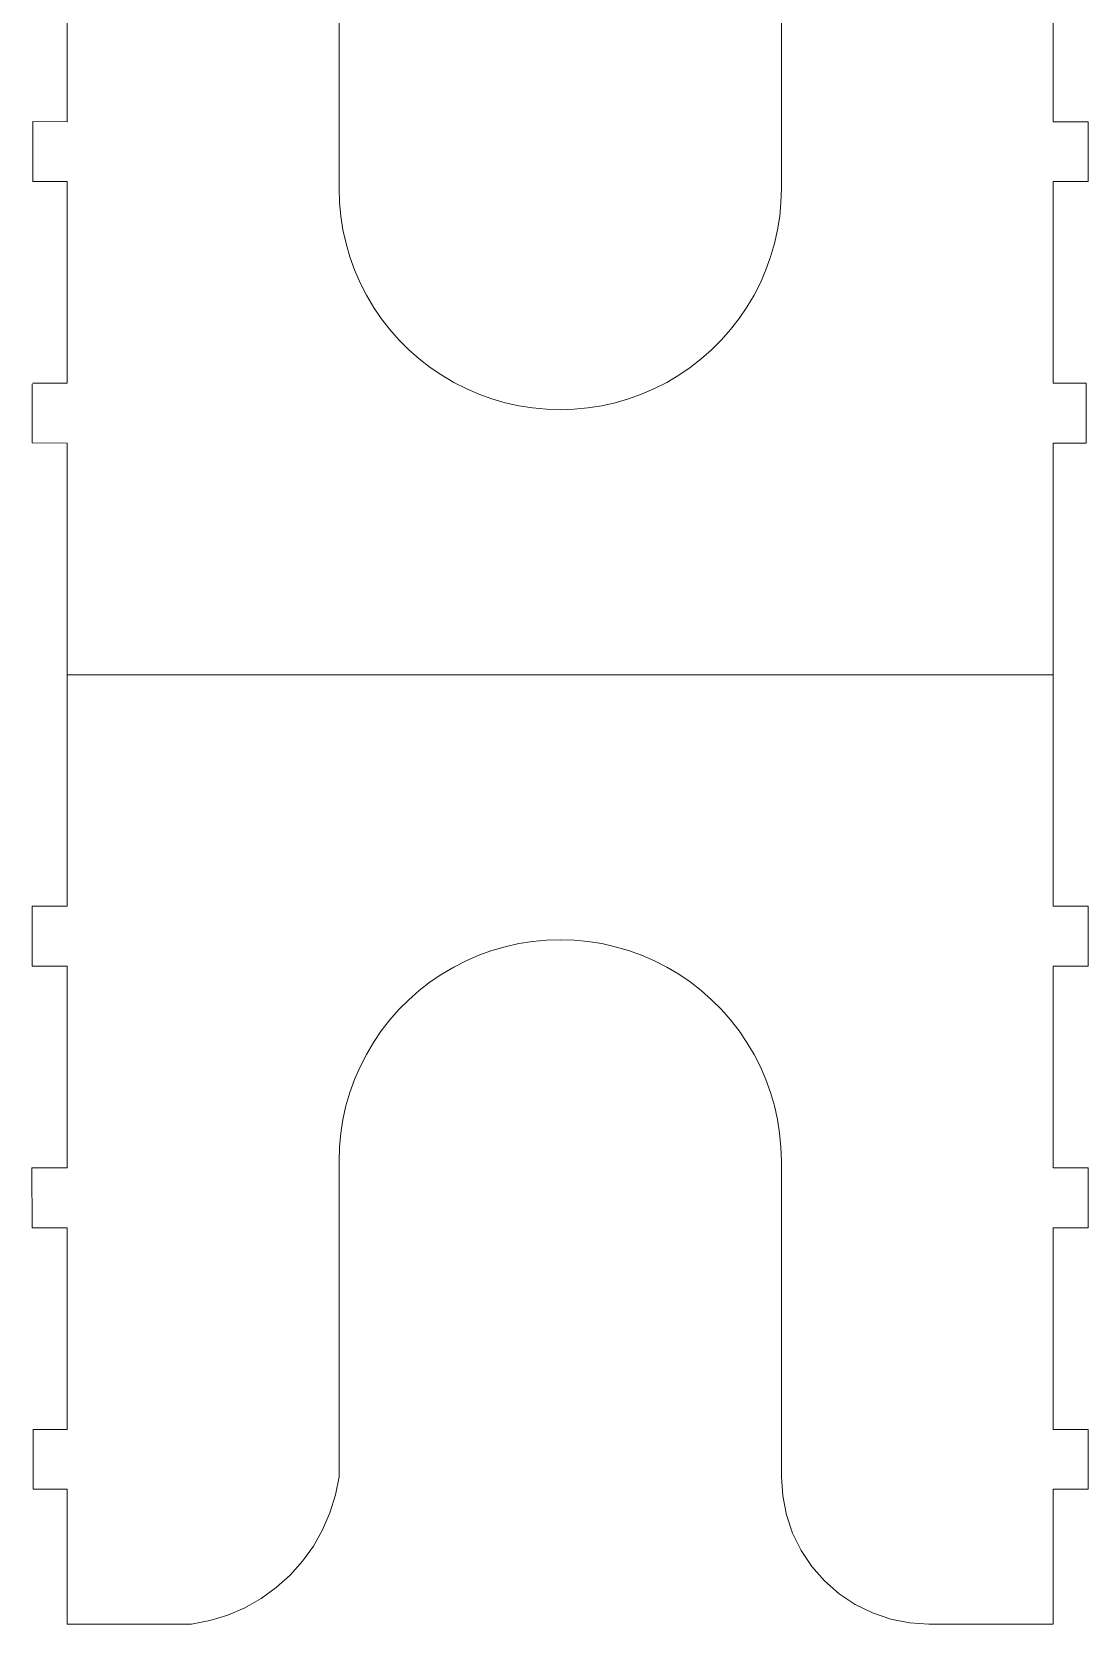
# Model space of a CAD drawing. Header units: millimetres. Extents: x -98 to 307, y -584 to 79.
# Drawn here: x 205.2 to 296.2, y -387.2 to -250.1 of the extents above; entities that cross this region are included whole.
import ezdxf

# ---------------------------------------------------------------- set-up
doc = ezdxf.new("R2010")
doc.units = ezdxf.units.MM
doc.header["$MEASUREMENT"] = 0
doc.layers.add('layer 1', color=7, linetype='Continuous')

msp = doc.modelspace()

# ---------------------------------------------------------------- linework, layer by layer
at = {"layer": 'layer 1', "lineweight": 9}
for points in [[(231.6872, -263.5544), (231.6872, -263.5544), (231.6872, -236.3648), (231.6872, -236.3648)], [(269.7871, -263.5544), (269.7871, -263.5544), (269.7871, -236.3649), (269.7871, -236.3649)], [(208.2682, -240.4341), (208.2682, -240.4341), (208.268, -257.8013), (208.268, -257.8013)], [(293.2059, -257.8013), (293.2059, -257.8013), (293.2059, -240.4341), (293.2059, -240.4341)], [(293.2059, -257.8013), (293.2059, -257.8013), (296.2012, -257.8013), (296.2012, -257.8013)], [(296.2012, -262.9575), (296.2012, -262.9575), (296.2012, -257.8013), (296.2012, -257.8013)], [(208.2679, -262.9575), (208.2679, -262.9575), (205.3261, -262.9575), (205.3261, -262.9575)], [(208.2679, -262.9575), (208.2679, -262.9575), (208.2678, -280.3248), (208.2678, -280.3248)], [(293.2059, -280.3248), (293.2059, -280.3248), (293.2059, -262.9575), (293.2059, -262.9575)], [(293.2059, -262.9575), (293.2059, -262.9575), (296.2012, -262.9575), (296.2012, -262.9575)], [(231.6872, -263.5544), (231.6872, -263.5544), (231.7248, -264.7506), (231.7248, -264.7506)], [(269.7495, -264.7506), (269.7495, -264.7506), (269.7871, -263.5544), (269.7871, -263.5544)], [(231.7248, -264.7506), (231.7248, -264.7506), (231.8374, -265.942), (231.8374, -265.942)], [(231.8374, -265.942), (231.8374, -265.942), (232.0246, -267.124), (232.0246, -267.124)], [(269.4497, -267.1241), (269.4497, -267.1241), (269.6369, -265.942), (269.6369, -265.942)], [(269.6369, -265.942), (269.6369, -265.942), (269.7495, -264.7506), (269.7495, -264.7506)], [(232.0246, -267.124), (232.0246, -267.124), (232.2857, -268.2919), (232.2857, -268.2919)], [(269.1886, -268.292), (269.1886, -268.292), (269.4497, -267.1241), (269.4497, -267.1241)], [(232.2857, -268.2919), (232.2857, -268.2919), (232.6196, -269.4412), (232.6196, -269.4412)], [(268.8547, -269.4412), (268.8547, -269.4412), (269.1886, -268.292), (269.1886, -268.292)], [(232.6196, -269.4412), (232.6196, -269.4412), (233.025, -270.5672), (233.025, -270.5672)], [(268.4494, -270.5672), (268.4494, -270.5672), (268.8547, -269.4412), (268.8547, -269.4412)], [(233.025, -270.5672), (233.025, -270.5672), (233.5002, -271.6655), (233.5002, -271.6655)], [(267.9741, -271.6655), (267.9741, -271.6655), (268.4494, -270.5672), (268.4494, -270.5672)], [(233.5002, -271.6655), (233.5002, -271.6655), (234.0436, -272.7318), (234.0436, -272.7318)], [(234.0436, -272.7318), (234.0436, -272.7318), (234.6528, -273.7619), (234.6528, -273.7619)], [(266.8216, -273.7619), (266.8216, -273.7619), (267.4308, -272.7318), (267.4308, -272.7318)], [(267.4308, -272.7318), (267.4308, -272.7318), (267.9741, -271.6655), (267.9741, -271.6655)], [(234.6528, -273.7619), (234.6528, -273.7619), (235.3254, -274.7517), (235.3254, -274.7517)], [(266.1489, -274.7518), (266.1489, -274.7518), (266.8216, -273.7619), (266.8216, -273.7619)], [(235.3254, -274.7517), (235.3254, -274.7517), (236.0589, -275.6973), (236.0589, -275.6973)], [(265.4154, -275.6974), (265.4154, -275.6974), (266.1489, -274.7518), (266.1489, -274.7518)], [(236.0589, -275.6973), (236.0589, -275.6973), (236.8503, -276.595), (236.8503, -276.595)], [(236.8503, -276.595), (236.8503, -276.595), (237.6966, -277.4412), (237.6966, -277.4412)], [(263.7777, -277.4413), (263.7777, -277.4413), (264.624, -276.5951), (264.624, -276.5951)], [(264.624, -276.5951), (264.624, -276.5951), (265.4154, -275.6974), (265.4154, -275.6974)], [(237.6966, -277.4412), (237.6966, -277.4412), (238.5943, -278.2327), (238.5943, -278.2327)], [(238.5943, -278.2327), (238.5943, -278.2327), (239.5399, -278.9662), (239.5399, -278.9662)], [(261.9345, -278.9662), (261.9345, -278.9662), (262.8801, -278.2327), (262.8801, -278.2327)], [(262.8801, -278.2327), (262.8801, -278.2327), (263.7777, -277.4413), (263.7777, -277.4413)], [(239.5399, -278.9662), (239.5399, -278.9662), (240.5297, -279.6388), (240.5297, -279.6388)], [(240.5297, -279.6388), (240.5297, -279.6388), (241.5598, -280.248), (241.5598, -280.248)], [(259.9146, -280.248), (259.9146, -280.248), (260.9447, -279.6388), (260.9447, -279.6388)], [(260.9447, -279.6388), (260.9447, -279.6388), (261.9345, -278.9662), (261.9345, -278.9662)], [(208.2678, -280.3248), (208.2678, -280.3248), (205.2816, -280.3247), (205.2816, -280.3247)], [(241.5598, -280.248), (241.5598, -280.248), (242.6261, -280.7914), (242.6261, -280.7914)], [(242.6261, -280.7914), (242.6261, -280.7914), (243.7244, -281.2666), (243.7244, -281.2666)], [(257.75, -281.2666), (257.75, -281.2666), (258.8483, -280.7914), (258.8483, -280.7914)], [(258.8483, -280.7914), (258.8483, -280.7914), (259.9146, -280.248), (259.9146, -280.248)], [(293.2059, -280.3248), (293.2059, -280.3248), (296.0248, -280.3248), (296.0248, -280.3248)], [(296.0248, -285.481), (296.0248, -285.481), (296.0248, -280.3248), (296.0248, -280.3248)], [(243.7244, -281.2666), (243.7244, -281.2666), (244.8504, -281.672), (244.8504, -281.672)], [(244.8504, -281.672), (244.8504, -281.672), (245.9997, -282.0059), (245.9997, -282.0059)], [(245.9997, -282.0059), (245.9997, -282.0059), (247.1676, -282.267), (247.1676, -282.267)], [(247.1676, -282.267), (247.1676, -282.267), (248.3496, -282.4542), (248.3496, -282.4542)], [(248.3496, -282.4542), (248.3496, -282.4542), (249.541, -282.5668), (249.541, -282.5668)], [(251.9334, -282.5668), (251.9334, -282.5668), (253.1248, -282.4542), (253.1248, -282.4542)], [(253.1248, -282.4542), (253.1248, -282.4542), (254.3068, -282.267), (254.3068, -282.267)], [(254.3068, -282.267), (254.3068, -282.267), (255.4747, -282.0059), (255.4747, -282.0059)], [(255.4747, -282.0059), (255.4747, -282.0059), (256.624, -281.672), (256.624, -281.672)], [(256.624, -281.672), (256.624, -281.672), (257.75, -281.2666), (257.75, -281.2666)], [(249.541, -282.5668), (249.541, -282.5668), (250.7372, -282.6044), (250.7372, -282.6044)], [(250.7372, -282.6044), (250.7372, -282.6044), (251.9334, -282.5668), (251.9334, -282.5668)], [(208.2677, -285.481), (208.2677, -285.481), (208.2676, -305.4263), (208.2676, -305.4263)], [(293.206, -305.4263), (293.206, -305.4263), (293.2059, -285.481), (293.2059, -285.481)], [(293.2059, -285.481), (293.2059, -285.481), (296.0248, -285.481), (296.0248, -285.481)], [(208.2676, -305.4263), (208.2676, -305.4263), (208.2676, -325.3717), (208.2676, -325.3717)], [(293.206, -305.4263), (293.206, -305.4263), (208.2676, -305.4263), (208.2676, -305.4263)], [(293.2058, -325.3717), (293.2058, -325.3717), (293.206, -305.4263), (293.206, -305.4263)], [(208.2676, -325.3717), (208.2676, -325.3717), (205.2555, -325.3717), (205.2555, -325.3717)], [(205.2555, -325.3717), (205.2555, -325.3717), (205.2555, -330.5279), (205.2555, -330.5279)], [(293.2058, -325.3717), (293.2058, -325.3717), (296.2062, -325.3717), (296.2062, -325.3717)], [(296.2061, -330.5278), (296.2061, -330.5278), (296.2062, -325.3716), (296.2062, -325.3716)], [(245.9987, -328.8468), (245.9987, -328.8468), (244.8495, -329.1807), (244.8495, -329.1807)], [(247.1667, -328.5857), (247.1667, -328.5857), (245.9987, -328.8468), (245.9987, -328.8468)], [(248.3487, -328.3985), (248.3487, -328.3985), (247.1667, -328.5857), (247.1667, -328.5857)], [(249.5401, -328.2859), (249.5401, -328.2859), (248.3487, -328.3985), (248.3487, -328.3985)], [(250.7363, -328.2483), (250.7363, -328.2483), (249.5401, -328.2859), (249.5401, -328.2859)], [(251.9324, -328.2859), (251.9324, -328.2859), (250.7363, -328.2483), (250.7363, -328.2483)], [(253.1239, -328.3985), (253.1239, -328.3985), (251.9324, -328.2859), (251.9324, -328.2859)], [(254.3059, -328.5857), (254.3059, -328.5857), (253.1239, -328.3985), (253.1239, -328.3985)], [(255.4738, -328.8468), (255.4738, -328.8468), (254.3059, -328.5857), (254.3059, -328.5857)], [(256.623, -329.1807), (256.623, -329.1807), (255.4738, -328.8468), (255.4738, -328.8468)], [(242.6252, -330.0613), (242.6252, -330.0613), (241.5589, -330.6046), (241.5589, -330.6046)], [(243.7235, -329.586), (243.7235, -329.586), (242.6252, -330.0613), (242.6252, -330.0613)], [(244.8495, -329.1807), (244.8495, -329.1807), (243.7235, -329.586), (243.7235, -329.586)], [(257.749, -329.586), (257.749, -329.586), (256.623, -329.1807), (256.623, -329.1807)], [(258.8474, -330.0613), (258.8474, -330.0613), (257.749, -329.586), (257.749, -329.586)], [(259.9137, -330.6046), (259.9137, -330.6046), (258.8474, -330.0613), (258.8474, -330.0613)], [(208.2676, -330.5279), (208.2676, -330.5279), (205.2555, -330.5279), (205.2555, -330.5279)], [(208.2676, -330.5279), (208.2676, -330.5279), (208.2676, -347.8951), (208.2676, -347.8951)], [(240.5288, -331.2138), (240.5288, -331.2138), (239.539, -331.8865), (239.539, -331.8865)], [(241.5589, -330.6046), (241.5589, -330.6046), (240.5288, -331.2138), (240.5288, -331.2138)], [(260.9438, -331.2138), (260.9438, -331.2138), (259.9137, -330.6046), (259.9137, -330.6046)], [(261.9336, -331.8865), (261.9336, -331.8865), (260.9438, -331.2138), (260.9438, -331.2138)], [(293.2055, -347.8951), (293.2055, -347.8951), (293.2057, -330.5279), (293.2057, -330.5279)], [(293.2057, -330.5279), (293.2057, -330.5279), (296.2061, -330.5279), (296.2061, -330.5279)], [(238.5933, -332.62), (238.5933, -332.62), (237.6957, -333.4114), (237.6957, -333.4114)], [(239.539, -331.8865), (239.539, -331.8865), (238.5933, -332.62), (238.5933, -332.62)], [(262.8792, -332.62), (262.8792, -332.62), (261.9336, -331.8865), (261.9336, -331.8865)], [(263.7769, -333.4114), (263.7769, -333.4114), (262.8792, -332.62), (262.8792, -332.62)], [(236.8495, -334.2576), (236.8495, -334.2576), (236.0581, -335.1553), (236.0581, -335.1553)], [(237.6957, -333.4114), (237.6957, -333.4114), (236.8495, -334.2576), (236.8495, -334.2576)], [(264.6231, -334.2577), (264.6231, -334.2577), (263.7769, -333.4114), (263.7769, -333.4114)], [(265.4146, -335.1554), (265.4146, -335.1554), (264.6231, -334.2577), (264.6231, -334.2577)], [(236.0581, -335.1553), (236.0581, -335.1553), (235.3246, -336.1009), (235.3246, -336.1009)], [(266.148, -336.101), (266.148, -336.101), (265.4146, -335.1554), (265.4146, -335.1554)], [(234.6519, -337.0907), (234.6519, -337.0907), (234.0427, -338.1208), (234.0427, -338.1208)], [(235.3246, -336.1009), (235.3246, -336.1009), (234.6519, -337.0907), (234.6519, -337.0907)], [(266.8207, -337.0908), (266.8207, -337.0908), (266.148, -336.101), (266.148, -336.101)], [(267.4299, -338.1209), (267.4299, -338.1209), (266.8207, -337.0908), (266.8207, -337.0908)], [(234.0427, -338.1208), (234.0427, -338.1208), (233.4994, -339.1871), (233.4994, -339.1871)], [(267.9732, -339.1872), (267.9732, -339.1872), (267.4299, -338.1209), (267.4299, -338.1209)], [(233.4994, -339.1871), (233.4994, -339.1871), (233.0241, -340.2855), (233.0241, -340.2855)], [(268.4485, -340.2855), (268.4485, -340.2855), (267.9732, -339.1872), (267.9732, -339.1872)], [(232.6187, -341.4115), (232.6187, -341.4115), (232.2848, -342.5607), (232.2848, -342.5607)], [(233.0241, -340.2855), (233.0241, -340.2855), (232.6187, -341.4115), (232.6187, -341.4115)], [(268.8539, -341.4115), (268.8539, -341.4115), (268.4485, -340.2855), (268.4485, -340.2855)], [(269.1878, -342.5607), (269.1878, -342.5607), (268.8539, -341.4115), (268.8539, -341.4115)], [(232.2848, -342.5607), (232.2848, -342.5607), (232.0238, -343.7286), (232.0238, -343.7286)], [(269.4488, -343.7287), (269.4488, -343.7287), (269.1878, -342.5607), (269.1878, -342.5607)], [(232.0238, -343.7286), (232.0238, -343.7286), (231.8366, -344.9106), (231.8366, -344.9106)], [(269.6361, -344.9107), (269.6361, -344.9107), (269.4488, -343.7287), (269.4488, -343.7287)], [(231.8366, -344.9106), (231.8366, -344.9106), (231.7239, -346.1021), (231.7239, -346.1021)], [(269.7487, -346.1021), (269.7487, -346.1021), (269.6361, -344.9107), (269.6361, -344.9107)], [(231.7239, -346.1021), (231.7239, -346.1021), (231.6864, -347.2982), (231.6864, -347.2982)], [(269.7863, -347.2983), (269.7863, -347.2983), (269.7487, -346.1021), (269.7487, -346.1021)], [(208.2676, -347.8951), (208.2676, -347.8951), (205.2278, -347.8951), (205.2278, -347.8951)], [(205.2278, -347.8951), (205.2278, -347.8951), (205.2479, -353.0513), (205.2479, -353.0513)], [(231.6864, -347.2982), (231.6864, -347.2982), (231.6864, -374.4878), (231.6864, -374.4878)], [(269.7863, -347.2983), (269.7863, -347.2983), (269.7863, -374.4879), (269.7863, -374.4879)], [(293.2055, -347.8951), (293.2055, -347.8951), (296.206, -347.8952), (296.206, -347.8952)], [(296.2059, -353.0513), (296.2059, -353.0513), (296.206, -347.8951), (296.206, -347.8951)], [(208.2676, -353.0513), (208.2676, -353.0513), (205.2479, -353.0513), (205.2479, -353.0513)], [(208.2676, -353.0513), (208.2676, -353.0513), (208.2676, -370.4186), (208.2676, -370.4186)], [(293.2053, -370.4186), (293.2053, -370.4186), (293.2055, -353.0513), (293.2055, -353.0513)], [(293.2055, -353.0513), (293.2055, -353.0513), (296.2059, -353.0514), (296.2059, -353.0514)], [(208.2676, -370.4186), (208.2676, -370.4186), (205.3328, -370.4186), (205.3328, -370.4186)], [(293.2053, -370.4186), (293.2053, -370.4186), (296.2057, -370.4186), (296.2057, -370.4186)], [(296.2057, -375.5747), (296.2057, -375.5747), (296.2057, -370.4185), (296.2057, -370.4185)], [(208.2676, -375.5748), (208.2676, -375.5748), (208.2676, -387.1878), (208.2676, -387.1878)], [(231.6864, -374.4878), (231.6864, -374.4878), (231.3794, -376.0639), (231.3794, -376.0639)], [(269.7863, -374.4879), (269.7863, -374.4879), (269.8949, -376.1455), (269.8949, -376.1455)], [(293.2051, -387.1878), (293.2051, -387.1878), (293.2053, -375.5748), (293.2053, -375.5748)], [(293.2053, -375.5748), (293.2053, -375.5748), (296.2057, -375.5748), (296.2057, -375.5748)], [(231.3794, -376.0639), (231.3794, -376.0639), (230.9047, -377.5978), (230.9047, -377.5978)], [(269.8949, -376.1455), (269.8949, -376.1455), (270.219, -377.7749), (270.219, -377.7749)], [(230.9047, -377.5978), (230.9047, -377.5978), (230.2676, -379.0717), (230.2676, -379.0717)], [(270.219, -377.7749), (270.219, -377.7749), (270.753, -379.3479), (270.753, -379.3479)], [(230.2676, -379.0717), (230.2676, -379.0717), (229.4756, -380.4684), (229.4756, -380.4684)], [(270.753, -379.3479), (270.753, -379.3479), (271.4878, -380.8379), (271.4878, -380.8379)], [(229.4756, -380.4684), (229.4756, -380.4684), (228.5379, -381.7718), (228.5379, -381.7718)], [(271.4878, -380.8379), (271.4878, -380.8379), (272.4107, -382.2191), (272.4107, -382.2191)], [(228.5379, -381.7718), (228.5379, -381.7718), (227.4653, -382.9668), (227.4653, -382.9668)], [(272.4107, -382.2191), (272.4107, -382.2191), (273.506, -383.4681), (273.506, -383.4681)], [(227.4653, -382.9668), (227.4653, -382.9668), (226.2703, -384.0393), (226.2703, -384.0393)], [(273.506, -383.4681), (273.506, -383.4681), (274.755, -384.5634), (274.755, -384.5634)], [(224.9669, -384.9771), (224.9669, -384.9771), (223.5701, -385.7691), (223.5701, -385.7691)], [(226.2703, -384.0393), (226.2703, -384.0393), (224.9669, -384.9771), (224.9669, -384.9771)], [(274.755, -384.5634), (274.755, -384.5634), (276.1363, -385.4864), (276.1363, -385.4864)], [(222.0962, -386.4062), (222.0962, -386.4062), (220.5623, -386.8809), (220.5623, -386.8809)], [(223.5701, -385.7691), (223.5701, -385.7691), (222.0962, -386.4062), (222.0962, -386.4062)], [(276.1363, -385.4864), (276.1363, -385.4864), (277.6262, -386.2211), (277.6262, -386.2211)], [(277.6262, -386.2211), (277.6262, -386.2211), (279.1993, -386.7551), (279.1993, -386.7551)], [(208.2676, -387.1878), (208.2676, -387.1878), (218.9863, -387.1879), (218.9863, -387.1879)], [(220.5623, -386.8809), (220.5623, -386.8809), (218.9863, -387.1879), (218.9863, -387.1879)], [(279.1993, -386.7551), (279.1993, -386.7551), (280.8286, -387.0792), (280.8286, -387.0792)], [(280.8286, -387.0792), (280.8286, -387.0792), (282.4863, -387.1879), (282.4863, -387.1879)], [(282.4863, -387.1879), (282.4863, -387.1879), (293.2051, -387.1878), (293.2051, -387.1878)]]:
    msp.add_open_spline(points, degree=3, dxfattribs=at)
for points in [[(208.268, -257.8013), (208.268, -257.8013), (205.3264, -257.7986), (205.3264, -257.7986), (205.3264, -257.7986), (205.3264, -257.7986), (205.3261, -262.9887), (205.3261, -262.9887)], [(205.2549, -280.3932), (205.2549, -280.3932), (205.2565, -285.47), (205.2565, -285.47), (205.2565, -285.47), (205.2565, -285.47), (208.2677, -285.481), (208.2677, -285.481)], [(205.3328, -370.3965), (205.3328, -370.3965), (205.3289, -375.5711), (205.3289, -375.5711), (205.3289, -375.5711), (205.3289, -375.5711), (208.2676, -375.5748), (208.2676, -375.5748)]]:
    msp.add_open_spline(points, degree=3, knots=[0, 0, 0, 0, 0.33333333, 0.33333333, 0.33333333, 0.33333333, 1, 1, 1, 1], dxfattribs=at)

doc.saveas('drawing.dxf')
